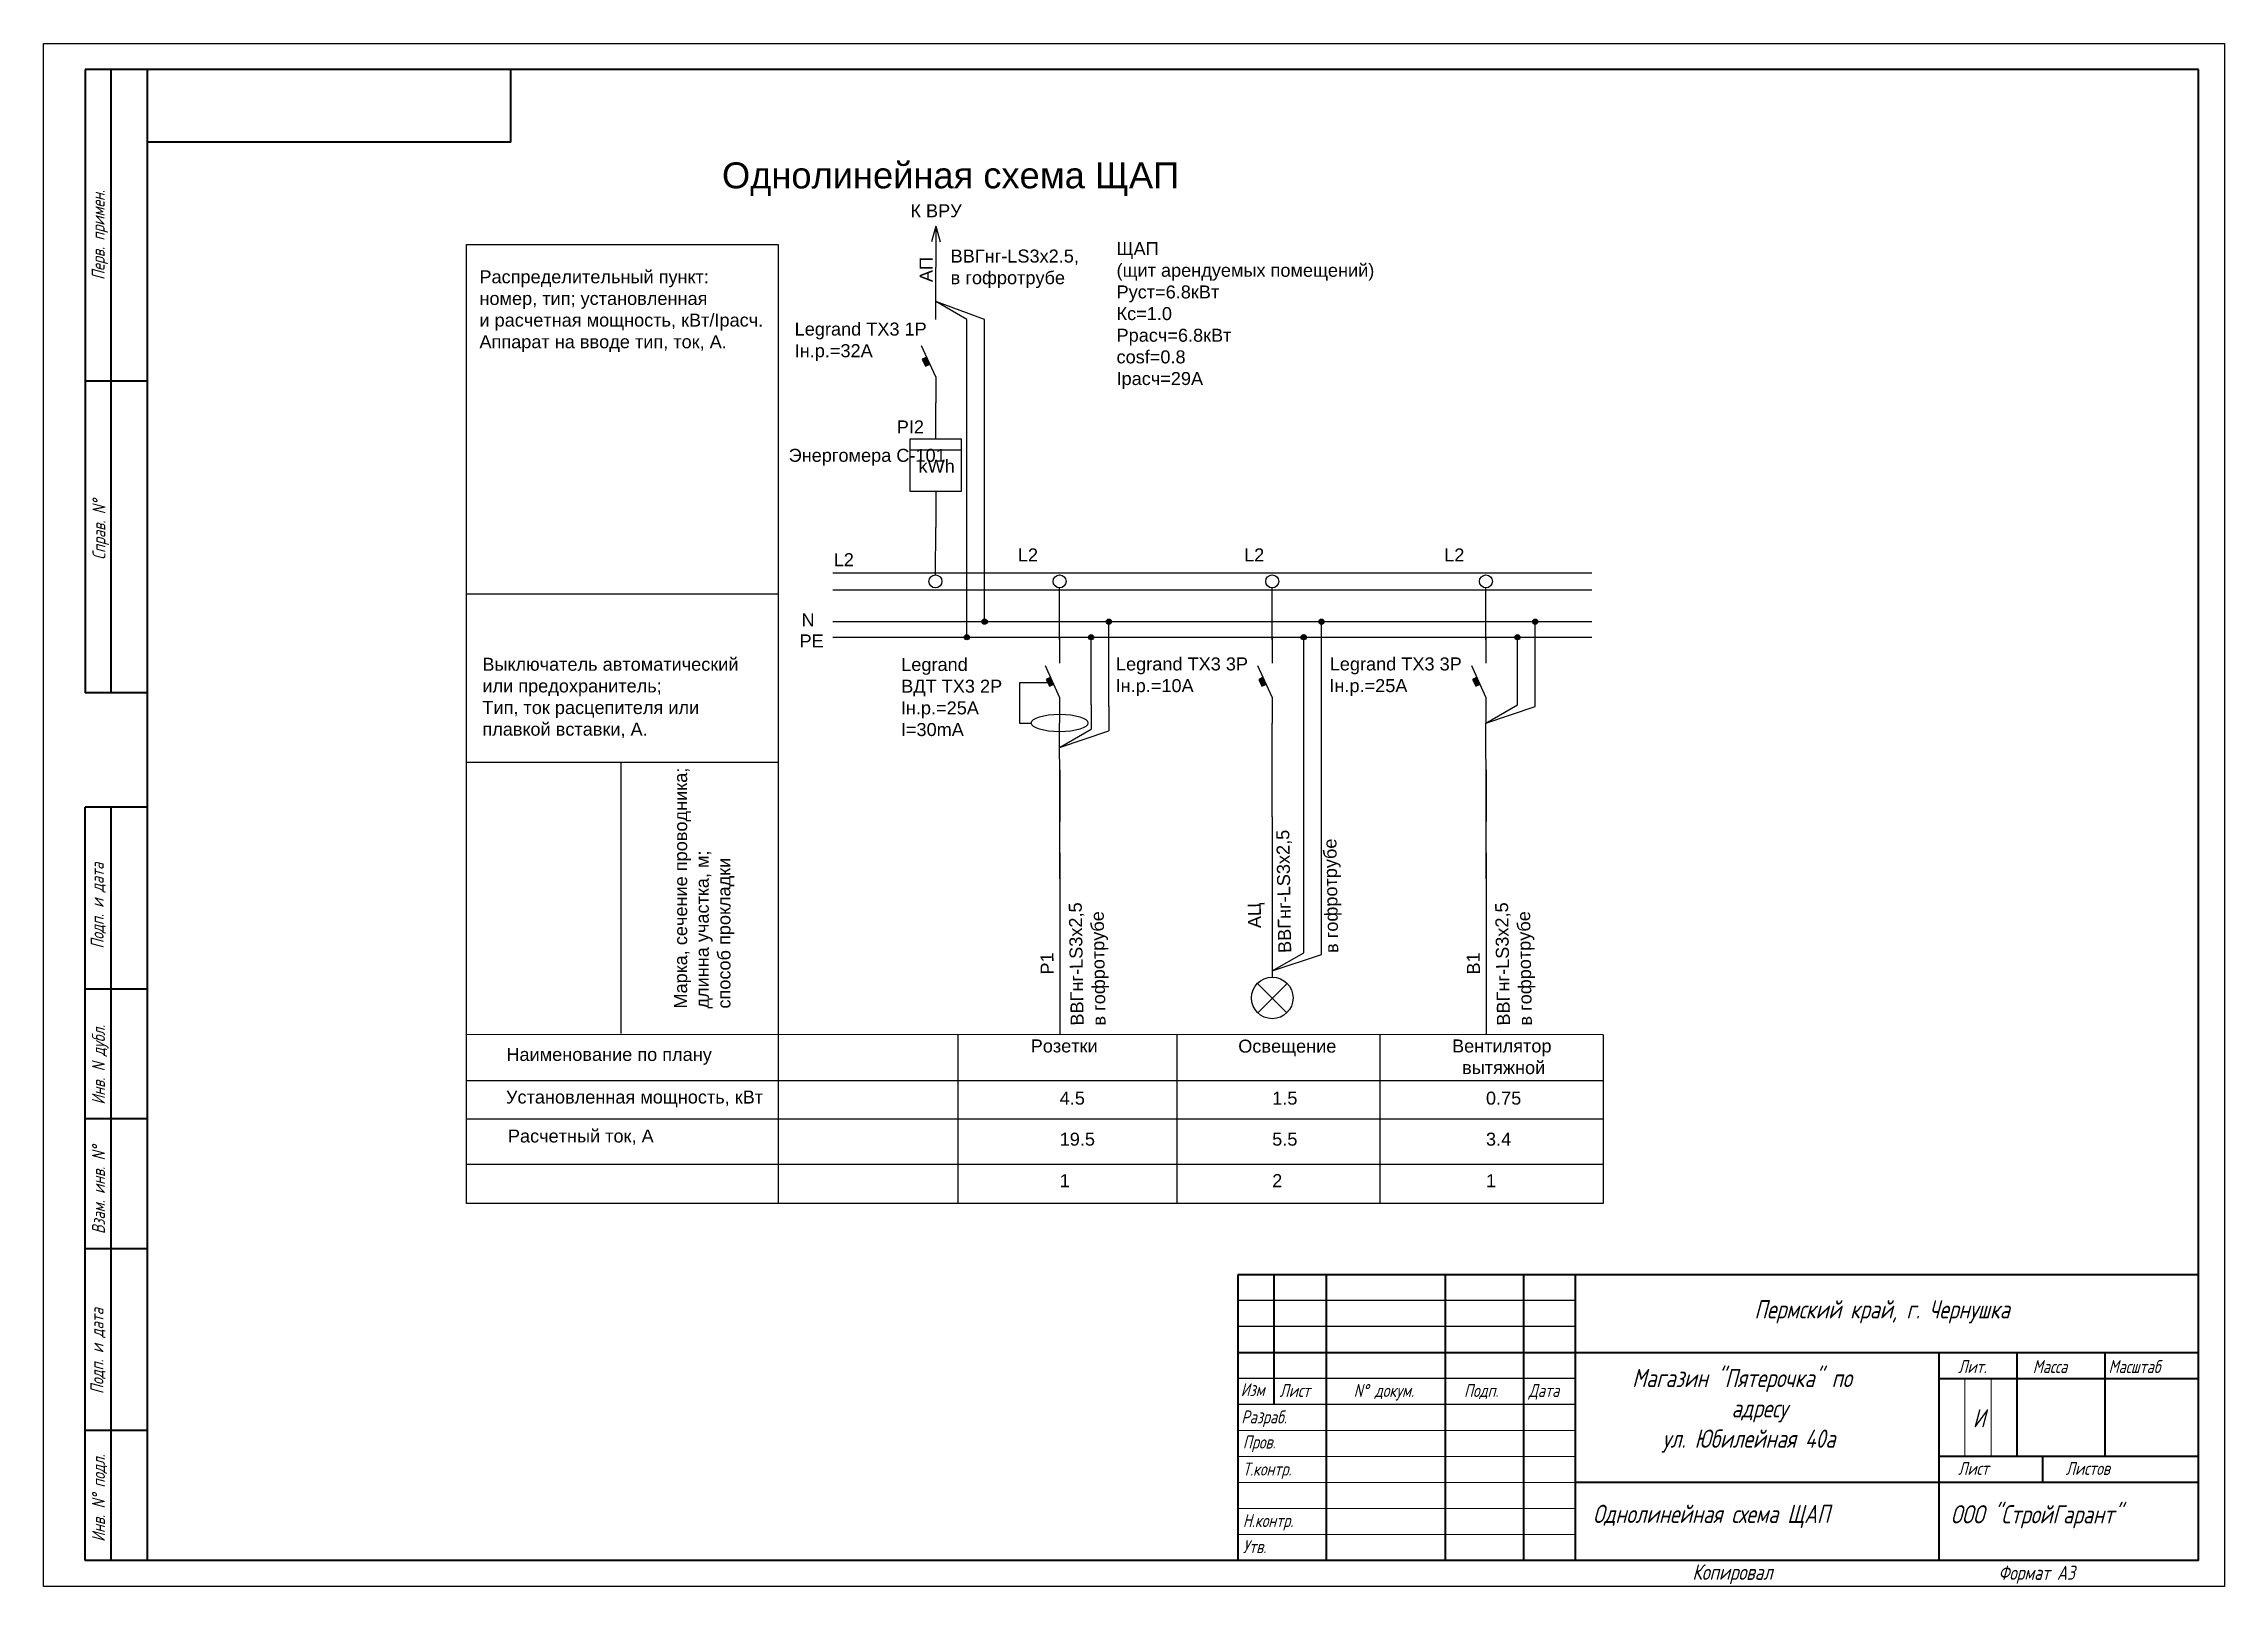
# Model space of a CAD drawing. Header units: millimetres. Extents: x 651 to 1071, y 503 to 800.
import ezdxf
from ezdxf.enums import TextEntityAlignment as Align

# ---------------------------------------------------------------- set-up
doc = ezdxf.new("R2010")
doc.units = ezdxf.units.MM
doc.layers.add('KONTUR', color=7, linetype='Continuous')
for name, color, linetype, lineweight in [('Основная', 7, 'Continuous', 40), ('текст', 7, 'Continuous', 30), ('тонкая', 7, 'Continuous', 20)]:
    doc.layers.add(name, color=color, linetype=linetype, lineweight=lineweight)
doc.styles.get("Standard").update_dxf_attribs({"font": 'arial.ttf'})
doc.styles.add('стиль1', font='romans.shx', dxfattribs={"width": 0.75, "oblique": 15, "height": 3.5})

# ---------------------------------------------------------------- blocks, each defined once
blk = doc.blocks.new('*U2')
for p, q in [((-11.38, 1.63), (134.78, 1.63)), ((-11.38, -1.63), (134.78, -1.63)), ((-11.38, -7.75), (134.78, -7.73)), ((-11.38, -10.75), (134.78, -10.73))]:
    blk.add_line(p, q)
at = {"char_height": 2.5, "attachment_point": 1}
for s, insert in [('N', (-17.4, -6.18)), ('PE', (-17.78, -10.21))]:
    blk.add_mtext_dynamic_manual_height_columns(s, width=0.9388, gutter_width=12.5, heights=[0], dxfattribs=dict(at, insert=insert))
blk = doc.blocks.new('Стрелка')
for q in [(-0.83, 4.98), (0, 0), (0.83, 4.98), (0, 8)]:
    blk.add_line((0, 8), q)
blk = doc.blocks.new('Освещение')
h = blk.add_hatch(color=256)
h.dxf.hatch_style = 1
h.paths.add_polyline_path([(8.98, -7.75, 1), (9.98, -7.75, 1)])
h = blk.add_hatch(color=256)
h.dxf.hatch_style = 1
h.paths.add_polyline_path([(5.56, -10.75, 1), (6.56, -10.75, 1)])
h = blk.add_hatch(color=256)
h.dxf.hatch_style = 1
h.paths.add_polyline_path([(-1.74, -18.47), (-2.58, -18.86), (-1.97, -20.2), (-1.12, -19.81)])
for p, q in [((0, -11.25), (0, -1.25)), ((9.49, -71.81), (9.49, -8.25)), ((0, -10.76), (0, -15.76)), ((6.07, -71.5), (6.06, -11.25)), ((0, -22.27), (-2.75, -16.27)), ((0, -22.27), (0, -27.27)), ((0, -33.27), (0, -27.27)), ((0, -39.34), (0, -33.27)), ((0, -45.34), (0, -39.34)), ((0, -45.34), (0.01, -76.19)), ((0.01, -75), (6.07, -71.5)), ((0.01, -75), (9.49, -71.81)), ((-2.86, -77.39), (2.8, -83.05)), ((-2.78, -83.05), (2.88, -77.4))]:
    blk.add_line(p, q)
at = {"linetype": 'Continuous'}
for p, q in [((-1.72, -18.46), (-2.58, -18.86)), ((-2.58, -18.86), (-1.97, -20.2)), ((-1.97, -20.2), (-1.11, -19.81)), ((-1.97, -20.2), (-1.97, -20.2))]:
    blk.add_line(p, q, dxfattribs=at)
for centre, radius in [((0, 0), 1.25), ((9.48, -7.75), 0.5), ((6.06, -10.75), 0.5), ((0.01, -80.19), 4)]:
    blk.add_circle(centre, radius)
for tag, p in [('Подкл', (-5.42, 3.85)), ('Автомат_001', (-30.09, -17.14)), ('Автомат_002', (-30.16, -21.32)), ('Обозначение_001', (-9.72, -90.67)), ('Обозначение_002', (-9.45, -94.88)), ('ТокРасч', (0.01, -108.63)), ('Колонка', (0.01, -116.61))]:
    blk.add_attdef(tag, p, '', height=2.5)
for tag, p in [('Длина', (1.19, -43.91)), ('Маркер', (-4.63, -66.77)), ('Марка', (1.18, -71.56)), ('Способ', (10.23, -71.56))]:
    blk.add_attdef(tag, text='', height=2.5, rotation=90.9399).set_placement(p, align=Align.TOP_LEFT)
blk.add_attdef('Мощность', text='', height=2.5).set_placement((0.01, -98.22), align=Align.TOP_LEFT)
blk = doc.blocks.new('счетчик')
for p, q in [((0, -7), (0, 0)), ((-5, -9.06), (5, -9.06)), ((0, -17), (0, -24))]:
    blk.add_line(p, q)
blk.add_lwpolyline([(-5, -17), (5, -17), (5, -7), (-5, -7)], close=True)
at = {"insert": (-3.31, -10.95), "char_height": 2.5, "attachment_point": 1}
blk.add_mtext_dynamic_manual_height_columns('kWh', width=3.7112, gutter_width=12.5, heights=[0], dxfattribs=at)
blk.add_attdef('PI', (-7.5, -5.9), '', height=2.5)
blk = doc.blocks.new('*U10')
h = blk.add_hatch(color=256)
h.dxf.hatch_style = 1
h.paths.add_polyline_path([(8.98, -7.75, 1), (9.98, -7.75, 1)])
h = blk.add_hatch(color=256)
h.dxf.hatch_style = 1
h.paths.add_polyline_path([(5.56, -10.75, 1), (6.56, -10.75, 1)])
h = blk.add_hatch(color=256)
h.dxf.hatch_style = 1
h.paths.add_polyline_path([(-1.74, -18.47), (-2.58, -18.86), (-1.97, -20.2), (-1.12, -19.81)])
for p, q in [((0, -11.25), (0, -1.25)), ((9.48, -24.08), (9.48, -8.25)), ((0, -10.76), (0, -15.76)), ((6.06, -23.77), (6.06, -11.25)), ((0, -22.27), (-2.75, -16.27)), ((-2.28, -19.53), (-7.74, -19.53)), ((-7.74, -19.53), (-7.74, -27.27)), ((0, -22.27), (0, -27.27)), ((6.06, -23.77), (6.06, -28.46)), ((9.48, -24.08), (9.48, -28.78)), ((-7.74, -27.27), (-5.46, -27.27)), ((0.01, -41.25), (0, -27.27)), ((0, -31.96), (6.06, -28.46)), ((0, -31.96), (9.48, -28.78)), ((0.01, -36.25), (0.01, -46.25)), ((0.01, -57.27), (0.01, -41.25)), ((0.01, -52.27), (0.01, -57.27)), ((0.01, -57.27), (0.01, -87.24))]:
    blk.add_line(p, q)
at = {"linetype": 'Continuous'}
for p, q in [((-1.72, -18.46), (-2.58, -18.86)), ((-2.58, -18.86), (-1.97, -20.2)), ((-1.97, -20.2), (-1.11, -19.81)), ((-1.97, -20.2), (-1.97, -20.2))]:
    blk.add_line(p, q, dxfattribs=at)
for centre, radius in [((0, 0), 1.25), ((9.48, -7.75), 0.5), ((6.06, -10.75), 0.5)]:
    blk.add_circle(centre, radius)
blk.add_ellipse((0, -27.27), major_axis=(-5.46, 0), ratio=0.309309)
for tag, p in [('Подключение', (-8.04, 3.85)), ('УЗО1_001', (-30.51, -17.24)), ('УЗО1_002', (-30.51, -21.42)), ('УЗО1_003', (-30.58, -25.59)), ('УЗО1_004', (-30.58, -29.77)), ('Обозначение_001', (-9.72, -90.67)), ('Обозначение_002', (-9.45, -94.88)), ('ТокРасч', (0.01, -108.63)), ('Колонка', (0.01, -116.61))]:
    blk.add_attdef(tag, p, '', height=2.5)
for tag, p in [('Длина', (2.43, -53.61)), ('Маркер', (-3.63, -75.71)), ('Марка', (2.14, -85.54)), ('Способ', (6.35, -85.54))]:
    blk.add_attdef(tag, text='', height=2.5, rotation=90.9399).set_placement(p, align=Align.TOP_LEFT)
blk.add_attdef('Мощность', text='', height=2.5).set_placement((0.01, -98.22), align=Align.TOP_LEFT)
blk = doc.blocks.new('полная ветвь')
h = blk.add_hatch(color=256)
h.dxf.hatch_style = 1
h.paths.add_polyline_path([(8.98, -7.75, 1), (9.98, -7.75, 1)])
h = blk.add_hatch(color=256)
h.dxf.hatch_style = 1
h.paths.add_polyline_path([(5.56, -10.75, 1), (6.56, -10.75, 1)])
h = blk.add_hatch(color=256)
h.dxf.hatch_style = 1
h.paths.add_polyline_path([(-1.74, -18.47), (-2.58, -18.86), (-1.97, -20.2), (-1.12, -19.81)])
for p, q in [((0, -11.25), (0, -1.25)), ((9.48, -24.08), (9.48, -8.25)), ((0, -10.76), (0, -15.76)), ((6.06, -23.77), (6.06, -11.25)), ((0, -22.27), (-2.75, -16.27)), ((0, -22.27), (0, -27.27)), ((0, -27.27), (6.06, -23.77)), ((0, -27.27), (9.48, -24.08)), ((0.01, -41.25), (0, -27.27)), ((0.01, -36.25), (0.01, -46.25)), ((0.01, -57.27), (0.01, -41.25)), ((0.01, -52.27), (0.01, -57.27)), ((0.01, -57.27), (0.01, -87.24))]:
    blk.add_line(p, q)
at = {"linetype": 'Continuous'}
for p, q in [((-1.72, -18.46), (-2.58, -18.86)), ((-2.58, -18.86), (-1.97, -20.2)), ((-1.97, -20.2), (-1.11, -19.81)), ((-1.97, -20.2), (-1.97, -20.2))]:
    blk.add_line(p, q, dxfattribs=at)
for centre, radius in [((0, 0), 1.25), ((9.48, -7.75), 0.5), ((6.06, -10.75), 0.5)]:
    blk.add_circle(centre, radius)
for tag, p in [('Подключение', (-8.04, 3.85)), ('Автомат_001', (-30.09, -17.14)), ('Автомат_002', (-30.16, -21.32)), ('Обозначение_001', (-9.72, -90.67)), ('Обозначение_002', (-9.45, -94.88)), ('ТокРасч', (0.01, -108.63)), ('Колонка', (0.01, -116.61))]:
    blk.add_attdef(tag, p, '', height=2.5)
for tag, p in [('Длина', (2.43, -53.61)), ('Маркер', (-3.63, -75.71)), ('Марка', (2.14, -85.54)), ('Способ', (6.35, -85.54))]:
    blk.add_attdef(tag, text='', height=2.5, rotation=90.9399).set_placement(p, align=Align.TOP_LEFT)
blk.add_attdef('Мощность', text='', height=2.5).set_placement((0.01, -98.22), align=Align.TOP_LEFT)

msp = doc.modelspace()

# ---------------------------------------------------------------- hatches: boundary and pattern name
h = msp.add_hatch(color=256)
h.dxf.hatch_style = 1
h.paths.add_polyline_path([(820.83, 740.15), (819.99, 739.76), (820.6, 738.41), (821.45, 738.8)])
h = msp.add_hatch(color=256)
h.dxf.hatch_style = 1
h.paths.add_polyline_path([(832.5, 689.22, 1), (831.5, 689.22, 1)])
h = msp.add_hatch(color=256)
h.dxf.hatch_style = 1
h.paths.add_polyline_path([(829.08, 686.22, 1), (828.08, 686.22, 1)])

# ---------------------------------------------------------------- linework, layer by layer
for p, q in [((732.2, 577.23), (732.2, 761.86)), ((732.2, 761.86), (792.2, 761.86)), ((792.2, 761.86), (792.2, 609.73)), ((822.57, 747.37), (822.57, 757.37)), ((828.58, 747.37), (822.57, 750.84)), ((832, 747.37), (822.57, 750.84)), ((828.58, 686.22), (828.58, 747.37)), ((832, 689.22), (832, 747.37)), ((822.57, 736.34), (819.83, 742.34)), ((822.57, 736.35), (822.57, 731.35)), ((822.57, 725.35), (822.57, 731.35)), ((822.56, 698.22), (822.57, 707.35)), ((732.2, 694.56), (792.2, 694.56)), ((732.17, 662.16), (792.14, 662.16)), ((761.92, 662.06), (761.92, 609.93)), ((951.15, 609.7), (732.2, 609.73)), ((792.2, 609.73), (792.2, 577.23)), ((826.81, 609.73), (826.81, 577.23)), ((869.04, 609.7), (869.04, 577.2)), ((908.1, 609.73), (908.1, 577.23)), ((951.15, 609.7), (951.15, 577.2)), ((951.15, 600.84), (732.2, 600.8)), ((951.15, 593.45), (732.2, 593.45)), ((951.15, 584.73), (732.2, 584.73)), ((951.15, 577.23), (732.2, 577.23)), ((945.76, 558.5), (880.76, 558.5)), ((945.76, 553.5), (880.76, 553.5)), ((945.76, 543.5), (880.76, 543.5)), ((945.76, 538.5), (880.76, 538.5)), ((1015.76, 508.5), (1015.76, 508.5))]:
    msp.add_line(p, q)
at = {"linetype": 'Continuous'}
for p, q in [((820.85, 740.16), (819.99, 739.76)), ((819.99, 739.76), (820.6, 738.41)), ((820.6, 738.41), (821.46, 738.81)), ((820.6, 738.41), (820.6, 738.41))]:
    msp.add_line(p, q, dxfattribs=at)
for centre, radius in [((822.52, 696.97), 1.25), ((832, 689.22), 0.5), ((828.58, 686.22), 0.5)]:
    msp.add_circle(centre, radius)
at = {"layer": 'KONTUR'}
for p, q in [((650.76, 503.5), (650.76, 800.5)), ((650.76, 800.5), (1070.76, 800.5)), ((1070.76, 800.5), (1070.76, 503.5)), ((1070.76, 503.5), (650.76, 503.5))]:
    msp.add_line(p, q, dxfattribs=at)
at = {"layer": 'Основная'}
for p, q in [((658.76, 795.5), (658.76, 675.5)), ((1065.76, 795.5), (658.76, 795.5)), ((663.76, 675.5), (663.76, 795.5)), ((670.76, 548.5), (670.76, 795.5)), ((740.76, 781.5), (740.76, 795.5)), ((1065.76, 508.5), (1065.76, 795.5)), ((740.76, 781.5), (670.76, 781.5)), ((670.76, 735.5), (658.76, 735.5)), ((670.76, 675.5), (658.76, 675.5)), ((658.76, 508.5), (658.76, 653.5)), ((670.76, 653.5), (658.76, 653.5)), ((663.76, 508.5), (663.76, 653.5)), ((670.76, 618.5), (658.76, 618.5)), ((670.76, 593.5), (658.76, 593.5)), ((670.76, 568.5), (658.76, 568.5)), ((880.76, 563.5), (880.76, 508.5)), ((1065.76, 563.5), (880.76, 563.5)), ((887.76, 538.5), (887.76, 563.5)), ((897.76, 563.5), (897.76, 508.5)), ((920.76, 508.5), (920.76, 563.5)), ((935.76, 563.5), (935.76, 508.5)), ((945.76, 563.5), (945.76, 508.5)), ((670.76, 508.5), (670.76, 548.5)), ((880.76, 548.5), (1065.76, 548.5)), ((1015.76, 548.5), (1015.76, 508.5)), ((1030.76, 548.5), (1030.76, 528.5)), ((1047.76, 548.5), (1047.76, 528.5)), ((1015.76, 543.5), (1065.76, 543.5)), ((670.76, 533.5), (658.76, 533.5)), ((1065.76, 528.5), (1015.76, 528.5)), ((1035.76, 528.5), (1035.76, 523.5)), ((1065.76, 523.5), (945.76, 523.5)), ((1065.76, 508.5), (658.76, 508.5))]:
    msp.add_line(p, q, dxfattribs=at)
at = {"layer": 'тонкая'}
for p, q in [((1020.75, 543.29), (1020.75, 528.5)), ((1025.83, 543.29), (1025.83, 528.5)), ((880.76, 533.5), (945.76, 533.5)), ((945.76, 528.5), (880.76, 528.5)), ((945.76, 523.5), (880.76, 523.5))]:
    msp.add_line(p, q, dxfattribs=at)
for points in [[(880.76, 518.5), (945.76, 518.5)], [(880.76, 513.5), (945.76, 513.5)]]:
    msp.add_lwpolyline(points, dxfattribs=at)

# ---------------------------------------------------------------- block references
for name, p in [('Стрелка', (822.57, 757.37)), ('*U2', (814.13, 696.97))]:
    msp.add_blockref(name, p)
msp.add_blockref('счетчик', (822.57, 731.35)).add_auto_attribs({'PI': 'PI2'})
ref = msp.add_blockref('*U10', (846.44, 696.97))
ref.add_attrib('Подключение', 'L2', (838.4, 700.81), dxfattribs={"height": 2.5})
ref.add_attrib('Маркер', 'Р1', dxfattribs={"height": 2.5, "rotation": 90.9399}).set_placement((842.81, 621.26), align=Align.TOP_LEFT)
ref.add_attrib('Марка', 'ВВГнг-LS3x2,5', dxfattribs={"height": 2.5, "rotation": 90.9399}).set_placement((848.58, 611.43), align=Align.TOP_LEFT)
ref.add_attrib('Способ', 'в гофротрубе', dxfattribs={"height": 2.5, "rotation": 90.9399}).set_placement((852.79, 611.43), align=Align.TOP_LEFT)
ref.add_attrib('Обозначение_001', '    Розетки', (836.99, 606.29), dxfattribs={"height": 2.5})
ref.add_attrib('Мощность', '4.5', dxfattribs={"height": 2.5}).set_placement((846.45, 598.74), align=Align.TOP_LEFT)
ref.add_attrib('ТокРасч', '19.5', (846.45, 588.34), dxfattribs={"height": 2.5})
ref.add_attrib('Колонка', '1', (846.45, 580.35), dxfattribs={"height": 2.5})
ref.add_attrib('УЗО1_001', 'Legrand', (815.93, 679.73), dxfattribs={"height": 2.5})
ref.add_attrib('УЗО1_002', 'ВДТ TX3 2P', (815.93, 675.55), dxfattribs={"height": 2.5})
ref.add_attrib('УЗО1_003', 'Iн.р.=25А', (815.86, 671.37), dxfattribs={"height": 2.5})
ref.add_attrib('УЗО1_004', 'I=30mA', (815.86, 667.2), dxfattribs={"height": 2.5})
ref = msp.add_blockref('Освещение', (887.38, 696.97))
ref.add_attrib('Подкл', 'L2', (881.96, 700.81), dxfattribs={"height": 2.5})
ref.add_attrib('Автомат_001', 'Legrand TX3 3P', (857.29, 679.83), dxfattribs={"height": 2.5})
ref.add_attrib('Маркер', 'АЦ', dxfattribs={"height": 2.5, "rotation": 90.9399}).set_placement((882.75, 630.19), align=Align.TOP_LEFT)
ref.add_attrib('Марка', 'ВВГнг-LS3x2,5', dxfattribs={"height": 2.5, "rotation": 90.9399}).set_placement((888.55, 625.41), align=Align.TOP_LEFT)
ref.add_attrib('Способ', 'в гофротрубе', dxfattribs={"height": 2.5, "rotation": 90.9399}).set_placement((897.6, 625.41), align=Align.TOP_LEFT)
ref.add_attrib('Обозначение_001', '   Освещение', (877.93, 606.25), dxfattribs={"height": 2.5})
ref.add_attrib('Мощность', '1.5', dxfattribs={"height": 2.5}).set_placement((887.38, 598.74), align=Align.TOP_LEFT)
ref.add_attrib('ТокРасч', '5.5', (887.38, 588.34), dxfattribs={"height": 2.5})
ref.add_attrib('Колонка', '2', (887.38, 580.35), dxfattribs={"height": 2.5})
ref.add_attrib('Автомат_002', 'Iн.р.=10А', (857.22, 675.65), dxfattribs={"height": 2.5})
ref = msp.add_blockref('полная ветвь', (928.55, 696.97))
ref.add_attrib('Подключение', 'L2', (920.51, 700.81), dxfattribs={"height": 2.5})
ref.add_attrib('Автомат_001', 'Legrand TX3 3P', (898.46, 679.83), dxfattribs={"height": 2.5})
ref.add_attrib('Маркер', 'В1', dxfattribs={"height": 2.5, "rotation": 90.9399}).set_placement((924.91, 621.26), align=Align.TOP_LEFT)
ref.add_attrib('Марка', 'ВВГнг-LS3x2,5', dxfattribs={"height": 2.5, "rotation": 90.9399}).set_placement((930.69, 611.43), align=Align.TOP_LEFT)
ref.add_attrib('Способ', 'в гофротрубе', dxfattribs={"height": 2.5, "rotation": 90.9399}).set_placement((934.9, 611.43), align=Align.TOP_LEFT)
ref.add_attrib('Обозначение_001', '   Вентилятор', (919.1, 606.29), dxfattribs={"height": 2.5})
ref.add_attrib('Мощность', '0.75', dxfattribs={"height": 2.5}).set_placement((928.55, 598.74), align=Align.TOP_LEFT)
ref.add_attrib('ТокРасч', '3.4', (928.55, 588.34), dxfattribs={"height": 2.5})
ref.add_attrib('Колонка', '1', (928.55, 580.35), dxfattribs={"height": 2.5})
ref.add_attrib('Автомат_002', 'Iн.р.=25А', (898.39, 675.65), dxfattribs={"height": 2.5})
ref.add_attrib('Обозначение_002', '     вытяжной', (919.1, 602.12), dxfattribs={"height": 2.5})

# ---------------------------------------------------------------- texts
at = {"attachment_point": 1}
for s, width, heights, insert, char_height in [('Однолинейная схема ЩАП', 106.257, [0], (781.41, 777.64), 5), ('К ВРУ', 15.8143, [0], (817.7, 769.57), 2.5), ('ВВГнг-LS3x2.5,\\Pв гофротрубе', 33.8081, [0], (825.45, 760.85), 2.5), ('ЩАП \\P(щит арендуемых помещений)\\PPуст=6.8кВт\\PКс=1.0\\PРрасч=6.8кВт\\Pcosf=0.8\\PIрасч=29A', 68.0665, [0], (857.4, 762.28), 2.5), ('Распределительный пункт:\\Pномер, тип; установленная\\Pи расчетная мощность, кВт/Iрасч. Аппарат на вводе тип, ток, А.', 55.2331, [0], (734.7, 756.86), 2.5), ('Legrand TX3 1P\\PIн.р.=32А', 27.1918, [0], (795.41, 746.8), 2.5), ('Энергомера С-101', 29.0406, [7.42], (794.25, 722.49), 2.5), ('L2', 14.4703, [0], (802.93, 702.4), 2.5), ('Выключатель автоматический\\Pили предохранитель;\\PТип, ток расцепителя или\\Pплавкой вставки, А.', 49.8574, [0], (735.27, 682.27), 2.5), ('Наименование по плану', 47.5, [0], (739.89, 607.15), 2.5), ('Установленная мощность, кВт', 50, [0], (739.81, 598.95), 2.5), ('Расчетный ток, А', 50, [0], (740.18, 591.45), 2.5)]:
    msp.add_mtext_dynamic_manual_height_columns(s, width=width, gutter_width=12.5, heights=heights, dxfattribs=dict(at, insert=insert, char_height=char_height))
at = {"char_height": 2.5, "attachment_point": 1, "rotation": 90}
for s, width, insert in [('АП', 7.7148, (819.48, 754.59)), ('Марка, сечение проводника;\\Pдлинна участка, м; \\Pспособ прокладки', 46.8328, (772.2, 614.73))]:
    msp.add_mtext_dynamic_manual_height_columns(s, width=width, gutter_width=12.5, heights=[0], dxfattribs=dict(at, insert=insert))
at = {"char_height": 3.5, "attachment_point": 1, "style": 'стиль1'}
for s, width, insert in [('Пермский край, г. Чернушка', 63.7416, (980.24, 558.58)), ('\\pi5.0065;Магазин "Пятерочка" по\\P\\pi24.136;адресу \\P\\pi10.819;ул. Юбилейная 40а', 61.388, (951.7, 545.35)), ('И', 3.5309, (1022.3, 537.62)), ('Однолинейная схема ЩАП', 65.7745, (949.15, 519.2)), ('ООО "СтройГарант"', 46.337, (1018.05, 519.12))]:
    msp.add_mtext_dynamic_manual_height_columns(s, width=width, gutter_width=12.5, heights=[0], dxfattribs=dict(at, insert=insert))
at = {"layer": 'текст', "style": 'стиль1', "oblique": 15, "width": 0.75}
for s, p in [('Перв. примен.', (662.52, 755.01)), ('Справ. N%%d', (662.67, 701.13)), ('Подп. и дата', (662.34, 626.27)), ('Инв. N дубл.', (662.58, 596.24)), ('Взам. инв. N%%d', (662.58, 571.32)), ('Подп. и дата', (662.29, 540.53)), ('Инв. N%%d подл.', (662.58, 512.07))]:
    msp.add_text(s, height=2.5, rotation=90, dxfattribs=at).set_placement(p)
for s, height, p in [('Лит.', 2.5, (1019.48, 544.56)), ('Масса', 2.5, (1033.86, 544.56)), ('Масштаб', 2.5, (1048.45, 544.56)), ('Изм', 2.5, (881.31, 540.11)), ('Лист', 2.5, (888.78, 539.96)), ('N%%d докум. ', 2.5, (903.07, 539.96)), ('Подп.', 2.5, (924.32, 539.96)), ('Дата', 2.5, (936.77, 539.96)), ('Разраб.', 2.5, (881.42, 534.86)), ('Пров.', 2.5, (881.72, 530.03)), ('Т.контр.', 2.5, (881.72, 524.83)), ('Лист', 2.5, (1019.48, 524.95)), ('Листов', 2.5, (1040.21, 524.95)), ('Н.контр.', 2.5, (881.72, 514.91)), ('Утв.', 2.5, (881.72, 509.89)), ('Копировал', 3, (968.3, 504.75)), ('Формат А3', 2.75, (1027.23, 504.75))]:
    msp.add_text(s, height=height, dxfattribs=at).set_placement(p)

doc.saveas('drawing.dxf')
